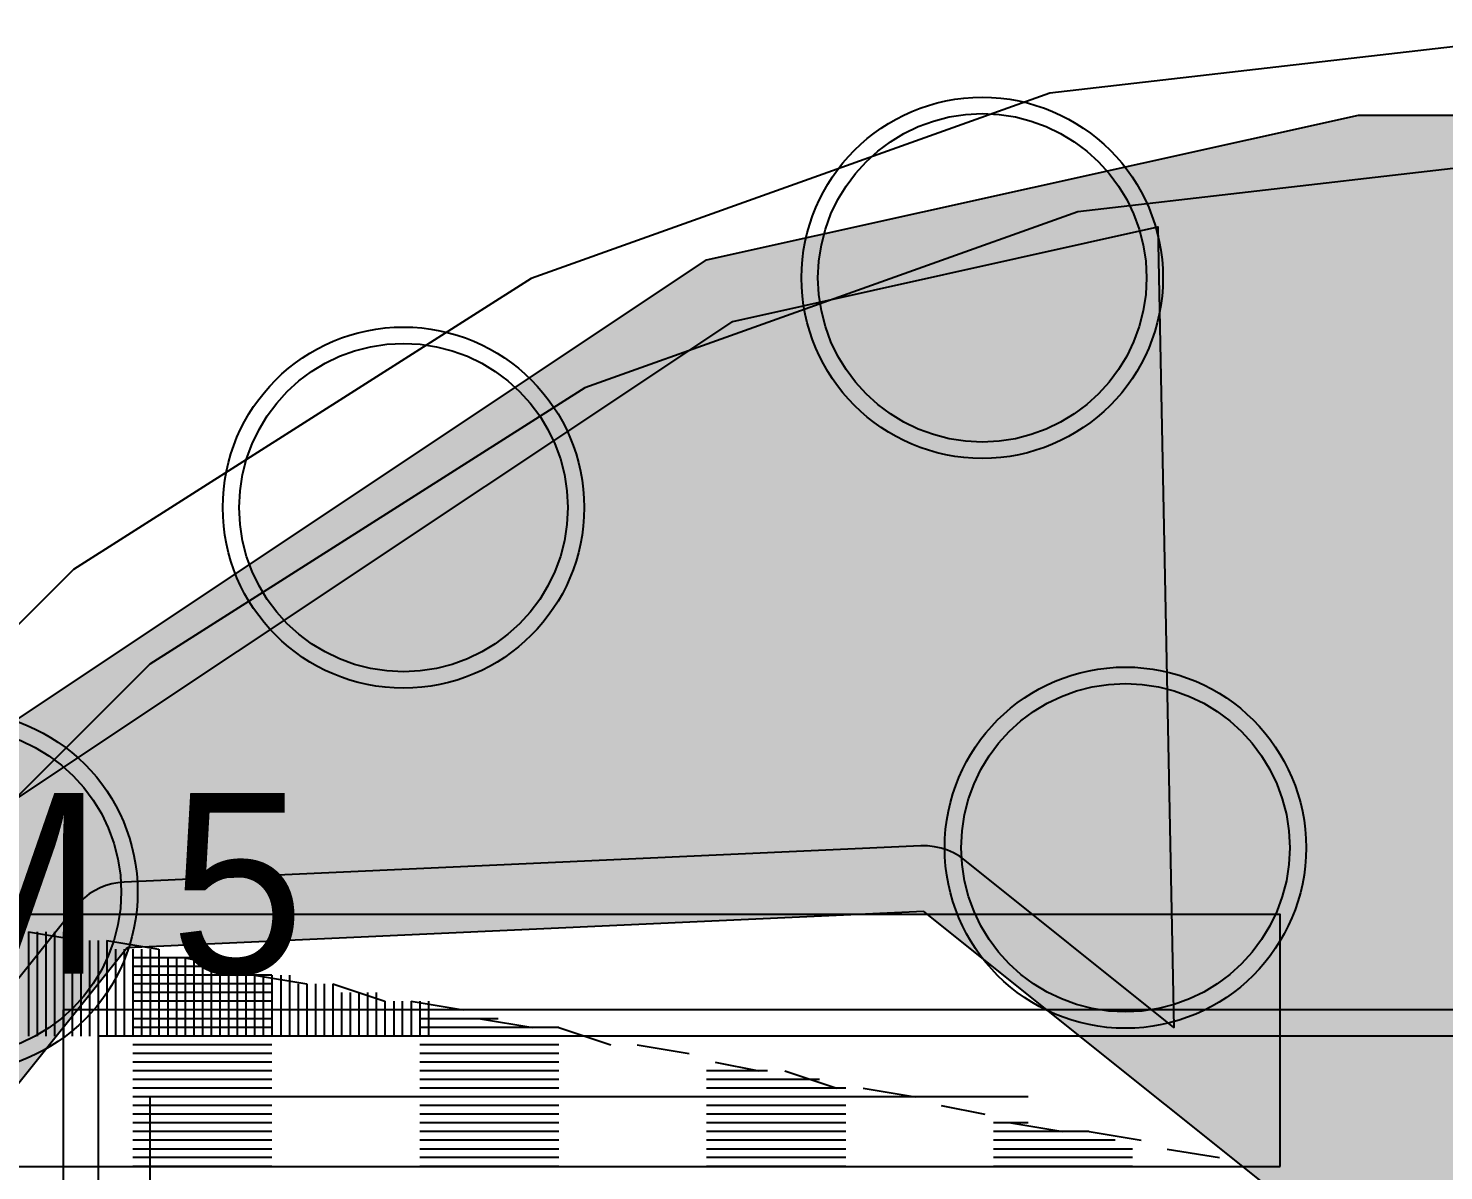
# Model space of a CAD drawing. Header units: metres. Extents: x 1 to 213, y 1 to 147.
# Drawn here: x 67.613 to 69.336, y 100.049 to 101.441 of the extents above; entities that cross this region are included whole.
import ezdxf
from ezdxf.enums import TextEntityAlignment as Align

# ---------------------------------------------------------------- set-up
doc = ezdxf.new("R2010")
doc.units = ezdxf.units.M
doc.linetypes.add('DASHED', pattern=[1.524, 1.27, -0.254])
for name, color, linetype in [('00-BASE-ARQUITECTURA', 8, 'Continuous'), ('PJ-COPA-ADULTA', 8, 'DASHED'), ('PJ-ETIQUETAS', 7, 'Continuous'), ('PJ-GRAVILLA', 42, 'Continuous'), ('PJ-HERBACEAS', 212, 'Continuous'), ('PJ-LIMITE-JARDIN', 7, 'Continuous'), ('PJ-MASAS', 92, 'Continuous'), ('PJ-MASAS-RELLENO', 92, 'Continuous'), ('PJ-RIEGO-SECTORES', 5, 'Continuous')]:
    doc.layers.add(name, color=color, linetype=linetype)

# ---------------------------------------------------------------- blocks, each defined once
blk = doc.blocks.new('PJ_AM')
blk.add_circle((0, 0), 0.22)
at = {"flags": 1}
for tag, p, height in [('CODIGO', (0.15, 0.15), 0.2), ('ESPECIE', (0.15, -0.1), 0.15), ('ZONA', (0.15, -0.3), 0.15)]:
    blk.add_attdef(tag, p, '', height=height, dxfattribs=at)

msp = doc.modelspace()

# ---------------------------------------------------------------- hatches: boundary and pattern name
at = {"layer": 'PJ-GRAVILLA'}
h = msp.add_hatch(dxfattribs=at)
h.set_pattern_fill('GRAVEL', scale=0.03)
h.paths.add_polyline_path([(69.2326, 101.3354), (84.1816, 101.3354), (84.3579, 101.2472), (84.3579, 101.1149), (84.1816, 101.0267), (71.5698, 101.0708), (70.8201, 100.9826), (70.6878, 100.8503), (70.5555, 100.0124), (69.1444, 100.0124), (68.7034, 100.3652), (67.7333, 100.3211), (67.5569, 100.1006), (67.5128, 94.1475), (67.8656, 93.8829), (70.8642, 93.927), (71.0847, 93.7066), (71.0847, 93.442), (70.8642, 93.2656), (67.601, 93.2656), (67.4246, 93.0451), (67.4246, 92.2072), (67.1159, 92.0309), (67.0277, 91.7663), (67.0718, 89.2527), (66.9395, 89.0763), (66.675, 89.1204), (66.6309, 90.9284), (66.7632, 91.3253), (66.675, 99.0423), (67.16, 100.1447), (67.5128, 100.5416), (68.4389, 101.159), (69.2326, 101.3354)])
at = {"layer": 'PJ-MASAS-RELLENO'}
msp.add_hatch(color=7, dxfattribs=at).paths.add_polyline_path([(68.7534, 100.4277), (68.7467, 100.4325), (68.7396, 100.4366), (68.7321, 100.4399), (68.7243, 100.4425), (68.7162, 100.4442), (68.708, 100.4451), (68.6998, 100.4451), (67.7297, 100.401), (67.7221, 100.4003), (67.7147, 100.3989), (67.7075, 100.3968), (67.7004, 100.3941), (67.6937, 100.3906), (67.6873, 100.3866), (67.6813, 100.382), (67.6758, 100.3768), (67.6708, 100.3711), (67.4944, 100.1506), (67.49, 100.1444), (67.4861, 100.1379), (67.4829, 100.131), (67.4803, 100.1238), (67.4785, 100.1164), (67.4773, 100.1088), (67.4769, 100.1012), (67.4732, 99.6), (67.0078, 99.6), (67.2282, 100.101), (67.5658, 100.4808), (68.4708, 101.0841), (68.9884, 101.1992), (69.0079, 100.2241), (68.7534, 100.4277)])

# ---------------------------------------------------------------- linework, layer by layer
at = {"layer": '00-BASE-ARQUITECTURA'}
for points in [[(69.5448, 101.4412), (68.8569, 101.362), (68.2253, 101.1362), (67.6682, 100.782), (67.2036, 100.3174), (66.8494, 99.7603), (66.6237, 99.1288), (66.5444, 98.4408)], [(69.5448, 101.293), (68.8908, 101.2177), (68.2905, 101.0031), (67.7609, 100.6664), (67.3192, 100.2247), (66.9825, 99.6951), (66.7679, 99.0948), (66.6926, 98.4408)], [(67.6134, 100.3405), (67.6134, 100.3299), (67.6134, 100.3194), (67.6134, 100.3088), (67.6134, 100.2982), (67.6134, 100.2876), (67.6134, 100.277), (67.6134, 100.2664), (67.6134, 100.2559), (67.6134, 100.2453), (67.6134, 100.2347), (67.6134, 100.2241), (67.6134, 100.2135)], [(67.6134, 100.3405), (67.6769, 100.3299)], [(67.6239, 100.3405), (67.6239, 100.3299), (67.6239, 100.3194), (67.6239, 100.3088), (67.6239, 100.2982), (67.6239, 100.2876), (67.6239, 100.277), (67.6239, 100.2664), (67.6239, 100.2559), (67.6239, 100.2453), (67.6239, 100.2347), (67.6239, 100.2241), (67.6239, 100.2135)], [(67.6239, 100.3405), (67.6239, 100.3299), (67.6239, 100.3194), (67.6239, 100.3088), (67.6239, 100.2982), (67.6239, 100.2876), (67.6239, 100.277), (67.6239, 100.2664), (67.6239, 100.2559), (67.6239, 100.2453), (67.6239, 100.2347), (67.6239, 100.2241), (67.6239, 100.2135)], [(67.6345, 100.3405), (67.6345, 100.3299), (67.6345, 100.3194), (67.6345, 100.3088), (67.6345, 100.2982), (67.6345, 100.2876), (67.6345, 100.277), (67.6345, 100.2664), (67.6345, 100.2559), (67.6345, 100.2453), (67.6345, 100.2347), (67.6345, 100.2241), (67.6345, 100.2135)], [(67.6451, 100.3405), (67.6451, 100.3299), (67.6451, 100.3194), (67.6451, 100.3088), (67.6451, 100.2982), (67.6451, 100.2876), (67.6451, 100.277), (67.6451, 100.2664), (67.6451, 100.2559), (67.6451, 100.2453), (67.6451, 100.2347), (67.6451, 100.2241), (67.6451, 100.2135)], [(67.6451, 100.3405), (67.6451, 100.3299), (67.6451, 100.3194), (67.6451, 100.3088), (67.6451, 100.2982), (67.6451, 100.2876), (67.6451, 100.277), (67.6451, 100.2664), (67.6451, 100.2559), (67.6451, 100.2453), (67.6451, 100.2347), (67.6451, 100.2241), (67.6451, 100.2135)], [(67.6557, 100.3405), (67.6557, 100.3299), (67.6557, 100.3194), (67.6557, 100.3088), (67.6557, 100.2982), (67.6557, 100.2876), (67.6557, 100.277), (67.6557, 100.2664), (67.6557, 100.2559), (67.6557, 100.2453), (67.6557, 100.2347), (67.6557, 100.2241), (67.6557, 100.2135)], [(67.6663, 100.3299), (67.6663, 100.3194), (67.6663, 100.3088), (67.6663, 100.2982), (67.6663, 100.2876), (67.6663, 100.277), (67.6663, 100.2664), (67.6663, 100.2559), (67.6663, 100.2453), (67.6663, 100.2347), (67.6663, 100.2241), (67.6663, 100.2135)], [(67.6663, 100.3299), (67.6663, 100.3194), (67.6663, 100.3088), (67.6663, 100.2982), (67.6663, 100.2876), (67.6663, 100.277), (67.6663, 100.2664), (67.6663, 100.2559), (67.6663, 100.2453), (67.6663, 100.2347), (67.6663, 100.2241), (67.6663, 100.2135)], [(67.6769, 100.3299), (67.6769, 100.3194), (67.6769, 100.3088), (67.6769, 100.2982), (67.6769, 100.2876), (67.6769, 100.277), (67.6769, 100.2664), (67.6769, 100.2559), (67.6769, 100.2453), (67.6769, 100.2347), (67.6769, 100.2241), (67.6769, 100.2135)], [(67.6874, 100.3299), (67.6874, 100.3194), (67.6874, 100.3088), (67.6874, 100.2982), (67.6874, 100.2876), (67.6874, 100.277), (67.6874, 100.2664), (67.6874, 100.2559), (67.6874, 100.2453), (67.6874, 100.2347), (67.6874, 100.2241), (67.6874, 100.2135)], [(67.6874, 100.3299), (67.6874, 100.3194), (67.6874, 100.3088), (67.6874, 100.2982), (67.6874, 100.2876), (67.6874, 100.277), (67.6874, 100.2664), (67.6874, 100.2559), (67.6874, 100.2453), (67.6874, 100.2347), (67.6874, 100.2241), (67.6874, 100.2135)], [(67.698, 100.3299), (67.698, 100.3194), (67.698, 100.3088), (67.698, 100.2982), (67.698, 100.2876), (67.698, 100.277), (67.698, 100.2664), (67.698, 100.2559), (67.698, 100.2453), (67.698, 100.2347), (67.698, 100.2241), (67.698, 100.2135)], [(67.7086, 100.3299), (67.7086, 100.3194), (67.7086, 100.3088), (67.7086, 100.2982), (67.7086, 100.2876), (67.7086, 100.277), (67.7086, 100.2664), (67.7086, 100.2559), (67.7086, 100.2453), (67.7086, 100.2347), (67.7086, 100.2241), (67.7086, 100.2135)], [(67.7086, 100.3299), (67.7086, 100.3194), (67.7086, 100.3088), (67.7086, 100.2982), (67.7086, 100.2876), (67.7086, 100.277), (67.7086, 100.2664), (67.7086, 100.2559), (67.7086, 100.2453), (67.7086, 100.2347), (67.7086, 100.2241), (67.7086, 100.2135)], [(67.7086, 100.3299), (67.7721, 100.3194)], [(67.7192, 100.3194), (67.7192, 100.3088), (67.7192, 100.2982), (67.7192, 100.2876), (67.7192, 100.277), (67.7192, 100.2664), (67.7192, 100.2559), (67.7192, 100.2453), (67.7192, 100.2347), (67.7192, 100.2241), (67.7192, 100.2135)], [(67.7298, 100.3194), (67.7298, 100.3088), (67.7298, 100.2982), (67.7298, 100.2876), (67.7298, 100.277), (67.7298, 100.2664), (67.7298, 100.2559), (67.7298, 100.2453), (67.7298, 100.2347), (67.7298, 100.2241), (67.7298, 100.2135)], [(67.7298, 100.3194), (67.7298, 100.3088), (67.7298, 100.2982), (67.7298, 100.2876), (67.7298, 100.277), (67.7298, 100.2664), (67.7298, 100.2559), (67.7298, 100.2453), (67.7298, 100.2347), (67.7298, 100.2241), (67.7298, 100.2135)], [(67.7404, 100.3194), (67.7404, 100.3088), (67.7404, 100.2982), (67.7404, 100.2876), (67.7404, 100.277), (67.7404, 100.2664), (67.7404, 100.2559), (67.7404, 100.2453), (67.7404, 100.2347), (67.7404, 100.2241), (67.7404, 100.2135)], [(67.7509, 100.3194), (67.7509, 100.3088), (67.7509, 100.2982), (67.7509, 100.2876), (67.7509, 100.277), (67.7509, 100.2664), (67.7509, 100.2559), (67.7509, 100.2453), (67.7509, 100.2347), (67.7509, 100.2241), (67.7509, 100.2135)], [(67.7509, 100.3194), (67.7509, 100.3088), (67.7509, 100.2982), (67.7509, 100.2876), (67.7509, 100.277), (67.7509, 100.2664), (67.7509, 100.2559), (67.7509, 100.2453), (67.7509, 100.2347), (67.7509, 100.2241), (67.7509, 100.2135)], [(67.7615, 100.3194), (67.7615, 100.3088), (67.7615, 100.2982), (67.7615, 100.2876), (67.7615, 100.277), (67.7615, 100.2664), (67.7615, 100.2559), (67.7615, 100.2453), (67.7615, 100.2347), (67.7615, 100.2241), (67.7615, 100.2135)], [(67.7721, 100.3194), (67.7721, 100.3088), (67.7721, 100.2982), (67.7721, 100.2876), (67.7721, 100.277), (67.7721, 100.2664), (67.7721, 100.2559), (67.7721, 100.2453), (67.7721, 100.2347), (67.7721, 100.2241), (67.7721, 100.2135)], [(67.825, 100.3088), (67.8144, 100.3088), (67.8039, 100.3088), (67.7933, 100.3088), (67.7827, 100.3088), (67.7721, 100.3088), (67.7615, 100.3088), (67.7509, 100.3088), (67.7404, 100.3088)], [(67.7827, 100.3088), (67.7721, 100.3088), (67.7615, 100.3088), (67.7509, 100.3088), (67.7404, 100.3088)], [(67.8568, 100.2982), (67.8462, 100.2982), (67.8356, 100.2982), (67.825, 100.2982), (67.8144, 100.2982), (67.8039, 100.2982), (67.7933, 100.2982), (67.7827, 100.2982), (67.7721, 100.2982), (67.7615, 100.2982), (67.7509, 100.2982), (67.7404, 100.2982)], [(67.7721, 100.3088), (67.7721, 100.2982), (67.7721, 100.2876), (67.7721, 100.277), (67.7721, 100.2664), (67.7721, 100.2559), (67.7721, 100.2453), (67.7721, 100.2347), (67.7721, 100.2241), (67.7721, 100.2135)], [(67.7827, 100.3088), (67.7827, 100.2982), (67.7827, 100.2876), (67.7827, 100.277), (67.7827, 100.2664), (67.7827, 100.2559), (67.7827, 100.2453), (67.7827, 100.2347), (67.7827, 100.2241), (67.7827, 100.2135)], [(67.7933, 100.3088), (67.7933, 100.2982), (67.7933, 100.2876), (67.7933, 100.277), (67.7933, 100.2664), (67.7933, 100.2559), (67.7933, 100.2453), (67.7933, 100.2347), (67.7933, 100.2241), (67.7933, 100.2135)], [(67.7933, 100.3088), (67.7933, 100.2982), (67.7933, 100.2876), (67.7933, 100.277), (67.7933, 100.2664), (67.7933, 100.2559), (67.7933, 100.2453), (67.7933, 100.2347), (67.7933, 100.2241), (67.7933, 100.2135)], [(67.8039, 100.3088), (67.8039, 100.2982), (67.8039, 100.2876), (67.8039, 100.277), (67.8039, 100.2664), (67.8039, 100.2559), (67.8039, 100.2453), (67.8039, 100.2347), (67.8039, 100.2241), (67.8039, 100.2135)], [(67.8039, 100.3088), (67.8568, 100.2982)], [(67.8144, 100.3088), (67.8144, 100.2982), (67.8144, 100.2876), (67.8144, 100.277), (67.8144, 100.2664), (67.8144, 100.2559), (67.8144, 100.2453), (67.8144, 100.2347), (67.8144, 100.2241), (67.8144, 100.2135)], [(67.8144, 100.3088), (67.8144, 100.2982), (67.8144, 100.2876), (67.8144, 100.277), (67.8144, 100.2664), (67.8144, 100.2559), (67.8144, 100.2453), (67.8144, 100.2347), (67.8144, 100.2241), (67.8144, 100.2135)], [(67.825, 100.3088), (67.825, 100.2982), (67.825, 100.2876), (67.825, 100.277), (67.825, 100.2664), (67.825, 100.2559), (67.825, 100.2453), (67.825, 100.2347), (67.825, 100.2241), (67.825, 100.2135)], [(67.8356, 100.2982), (67.8356, 100.2876), (67.8356, 100.277), (67.8356, 100.2664), (67.8356, 100.2559), (67.8356, 100.2453), (67.8356, 100.2347), (67.8356, 100.2241), (67.8356, 100.2135)], [(67.8356, 100.2982), (67.8356, 100.2876), (67.8356, 100.277), (67.8356, 100.2664), (67.8356, 100.2559), (67.8356, 100.2453), (67.8356, 100.2347), (67.8356, 100.2241), (67.8356, 100.2135)], [(67.8462, 100.2982), (67.8462, 100.2876), (67.8462, 100.277), (67.8462, 100.2664), (67.8462, 100.2559), (67.8462, 100.2453), (67.8462, 100.2347), (67.8462, 100.2241), (67.8462, 100.2135)], [(67.8568, 100.2982), (67.8568, 100.2876), (67.8568, 100.277), (67.8568, 100.2664), (67.8568, 100.2559), (67.8568, 100.2453), (67.8568, 100.2347), (67.8568, 100.2241), (67.8568, 100.2135)], [(67.8568, 100.2982), (67.8568, 100.2876), (67.8568, 100.277), (67.8568, 100.2664), (67.8568, 100.2559), (67.8568, 100.2453), (67.8568, 100.2347), (67.8568, 100.2241), (67.8568, 100.2135)], [(67.8674, 100.2982), (67.8674, 100.2876), (67.8674, 100.277), (67.8674, 100.2664), (67.8674, 100.2559), (67.8674, 100.2453), (67.8674, 100.2347), (67.8674, 100.2241), (67.8674, 100.2135)], [(67.8779, 100.2982), (67.8779, 100.2876), (67.8779, 100.277), (67.8779, 100.2664), (67.8779, 100.2559), (67.8779, 100.2453), (67.8779, 100.2347), (67.8779, 100.2241), (67.8779, 100.2135)], [(67.8779, 100.2982), (67.8779, 100.2876), (67.8779, 100.277), (67.8779, 100.2664), (67.8779, 100.2559), (67.8779, 100.2453), (67.8779, 100.2347), (67.8779, 100.2241), (67.8779, 100.2135)], [(67.9097, 100.2876), (67.8991, 100.2876), (67.8885, 100.2876), (67.8779, 100.2876), (67.8674, 100.2876), (67.8568, 100.2876), (67.8462, 100.2876), (67.8356, 100.2876), (67.825, 100.2876), (67.8144, 100.2876), (67.8039, 100.2876), (67.7933, 100.2876), (67.7827, 100.2876), (67.7721, 100.2876), (67.7615, 100.2876), (67.7509, 100.2876), (67.7404, 100.2876)], [(67.8991, 100.2876), (67.8885, 100.2876), (67.8779, 100.2876), (67.8674, 100.2876), (67.8568, 100.2876), (67.8462, 100.2876), (67.8356, 100.2876), (67.825, 100.2876), (67.8144, 100.2876), (67.8039, 100.2876), (67.7933, 100.2876), (67.7827, 100.2876), (67.7721, 100.2876), (67.7615, 100.2876), (67.7509, 100.2876), (67.7404, 100.2876)], [(67.8885, 100.2876), (67.8885, 100.277), (67.8885, 100.2664), (67.8885, 100.2559), (67.8885, 100.2453), (67.8885, 100.2347), (67.8885, 100.2241), (67.8885, 100.2135)], [(67.8885, 100.2876), (67.952, 100.277)], [(67.8991, 100.2876), (67.8991, 100.277), (67.8991, 100.2664), (67.8991, 100.2559), (67.8991, 100.2453), (67.8991, 100.2347), (67.8991, 100.2241), (67.8991, 100.2135)], [(67.8991, 100.2876), (67.8991, 100.277), (67.8991, 100.2664), (67.8991, 100.2559), (67.8991, 100.2453), (67.8991, 100.2347), (67.8991, 100.2241), (67.8991, 100.2135)], [(67.9097, 100.2876), (67.9097, 100.277), (67.9097, 100.2664), (67.9097, 100.2559), (67.9097, 100.2453), (67.9097, 100.2347), (67.9097, 100.2241), (67.9097, 100.2135)], [(67.9097, 100.2876), (67.9097, 100.277), (67.9097, 100.2664), (67.9097, 100.2559), (67.9097, 100.2453), (67.9097, 100.2347), (67.9097, 100.2241), (67.9097, 100.2135)], [(67.9203, 100.2876), (67.9203, 100.277), (67.9203, 100.2664), (67.9203, 100.2559), (67.9203, 100.2453), (67.9203, 100.2347), (67.9203, 100.2241), (67.9203, 100.2135)], [(67.9309, 100.2876), (67.9309, 100.277), (67.9309, 100.2664), (67.9309, 100.2559), (67.9309, 100.2453), (67.9309, 100.2347), (67.9309, 100.2241), (67.9309, 100.2135)], [(67.9309, 100.2876), (67.9309, 100.277), (67.9309, 100.2664), (67.9309, 100.2559), (67.9309, 100.2453), (67.9309, 100.2347), (67.9309, 100.2241), (67.9309, 100.2135)], [(67.9097, 100.277), (67.8991, 100.277), (67.8885, 100.277), (67.8779, 100.277), (67.8674, 100.277), (67.8568, 100.277), (67.8462, 100.277), (67.8356, 100.277), (67.825, 100.277), (67.8144, 100.277), (67.8039, 100.277), (67.7933, 100.277), (67.7827, 100.277), (67.7721, 100.277), (67.7615, 100.277), (67.7509, 100.277), (67.7404, 100.277)], [(67.9097, 100.2664), (67.8991, 100.2664), (67.8885, 100.2664), (67.8779, 100.2664), (67.8674, 100.2664), (67.8568, 100.2664), (67.8462, 100.2664), (67.8356, 100.2664), (67.825, 100.2664), (67.8144, 100.2664), (67.8039, 100.2664), (67.7933, 100.2664), (67.7827, 100.2664), (67.7721, 100.2664), (67.7615, 100.2664), (67.7509, 100.2664), (67.7404, 100.2664)], [(67.9097, 100.2664), (67.8991, 100.2664), (67.8885, 100.2664), (67.8779, 100.2664), (67.8674, 100.2664), (67.8568, 100.2664), (67.8462, 100.2664), (67.8356, 100.2664), (67.825, 100.2664), (67.8144, 100.2664), (67.8039, 100.2664), (67.7933, 100.2664), (67.7827, 100.2664), (67.7721, 100.2664), (67.7615, 100.2664), (67.7509, 100.2664), (67.7404, 100.2664)], [(67.9414, 100.277), (67.9414, 100.2664), (67.9414, 100.2559), (67.9414, 100.2453), (67.9414, 100.2347), (67.9414, 100.2241), (67.9414, 100.2135)], [(67.952, 100.277), (67.952, 100.2664), (67.952, 100.2559), (67.952, 100.2453), (67.952, 100.2347), (67.952, 100.2241), (67.952, 100.2135)], [(67.952, 100.277), (67.952, 100.2664), (67.952, 100.2559), (67.952, 100.2453), (67.952, 100.2347), (67.952, 100.2241), (67.952, 100.2135)], [(67.9626, 100.277), (67.9626, 100.2664), (67.9626, 100.2559), (67.9626, 100.2453), (67.9626, 100.2347), (67.9626, 100.2241), (67.9626, 100.2135)], [(67.9732, 100.277), (67.9732, 100.2664), (67.9732, 100.2559), (67.9732, 100.2453), (67.9732, 100.2347), (67.9732, 100.2241), (67.9732, 100.2135)], [(67.9732, 100.277), (67.9732, 100.2664), (67.9732, 100.2559), (67.9732, 100.2453), (67.9732, 100.2347), (67.9732, 100.2241), (67.9732, 100.2135)], [(67.9838, 100.277), (67.9838, 100.2664), (67.9838, 100.2559), (67.9838, 100.2453), (67.9838, 100.2347), (67.9838, 100.2241), (67.9838, 100.2135)], [(67.9838, 100.277), (68.0473, 100.2559)], [(67.9944, 100.2664), (67.9944, 100.2559), (67.9944, 100.2453), (67.9944, 100.2347), (67.9944, 100.2241), (67.9944, 100.2135)], [(67.9944, 100.2664), (67.9944, 100.2559), (67.9944, 100.2453), (67.9944, 100.2347), (67.9944, 100.2241), (67.9944, 100.2135)], [(68.0049, 100.2664), (68.0049, 100.2559), (68.0049, 100.2453), (68.0049, 100.2347), (68.0049, 100.2241), (68.0049, 100.2135)], [(68.0155, 100.2664), (68.0155, 100.2559), (68.0155, 100.2453), (68.0155, 100.2347), (68.0155, 100.2241), (68.0155, 100.2135)], [(68.0155, 100.2664), (68.0155, 100.2559), (68.0155, 100.2453), (68.0155, 100.2347), (68.0155, 100.2241), (68.0155, 100.2135)], [(68.0261, 100.2664), (68.0261, 100.2559), (68.0261, 100.2453), (68.0261, 100.2347), (68.0261, 100.2241), (68.0261, 100.2135)], [(68.0367, 100.2664), (68.0367, 100.2559), (68.0367, 100.2453), (68.0367, 100.2347), (68.0367, 100.2241), (68.0367, 100.2135)], [(68.0367, 100.2664), (68.0367, 100.2559), (68.0367, 100.2453), (68.0367, 100.2347), (68.0367, 100.2241), (68.0367, 100.2135)], [(70.9471, 100.2453), (67.6557, 100.2453)], [(67.6557, 99.9066), (67.6557, 100.2453)], [(67.9097, 100.2559), (67.8991, 100.2559), (67.8885, 100.2559), (67.8779, 100.2559), (67.8674, 100.2559), (67.8568, 100.2559), (67.8462, 100.2559), (67.8356, 100.2559), (67.825, 100.2559), (67.8144, 100.2559), (67.8039, 100.2559), (67.7933, 100.2559), (67.7827, 100.2559), (67.7721, 100.2559), (67.7615, 100.2559), (67.7509, 100.2559), (67.7404, 100.2559)], [(67.9097, 100.2453), (67.8991, 100.2453), (67.8885, 100.2453), (67.8779, 100.2453), (67.8674, 100.2453), (67.8568, 100.2453), (67.8462, 100.2453), (67.8356, 100.2453), (67.825, 100.2453), (67.8144, 100.2453), (67.8039, 100.2453), (67.7933, 100.2453), (67.7827, 100.2453), (67.7721, 100.2453), (67.7615, 100.2453), (67.7509, 100.2453), (67.7404, 100.2453)], [(67.9097, 100.2453), (67.8991, 100.2453), (67.8885, 100.2453), (67.8779, 100.2453), (67.8674, 100.2453), (67.8568, 100.2453), (67.8462, 100.2453), (67.8356, 100.2453), (67.825, 100.2453), (67.8144, 100.2453), (67.8039, 100.2453), (67.7933, 100.2453), (67.7827, 100.2453), (67.7721, 100.2453), (67.7615, 100.2453), (67.7509, 100.2453), (67.7404, 100.2453)], [(68.0473, 100.2559), (68.0473, 100.2453), (68.0473, 100.2347), (68.0473, 100.2241), (68.0473, 100.2135)], [(68.0579, 100.2559), (68.0579, 100.2453), (68.0579, 100.2347), (68.0579, 100.2241), (68.0579, 100.2135)], [(68.0579, 100.2559), (68.0579, 100.2453), (68.0579, 100.2347), (68.0579, 100.2241), (68.0579, 100.2135)], [(68.0684, 100.2559), (68.0684, 100.2453), (68.0684, 100.2347), (68.0684, 100.2241), (68.0684, 100.2135)], [(68.079, 100.2559), (68.079, 100.2453), (68.079, 100.2347), (68.079, 100.2241), (68.079, 100.2135)], [(68.079, 100.2559), (68.079, 100.2453), (68.079, 100.2347), (68.079, 100.2241), (68.079, 100.2135)], [(68.079, 100.2559), (68.1425, 100.2453)], [(68.0896, 100.2559), (68.0896, 100.2453), (68.0896, 100.2347), (68.0896, 100.2241), (68.0896, 100.2135)], [(68.1425, 100.2453), (68.1319, 100.2453), (68.1214, 100.2453), (68.1108, 100.2453), (68.1002, 100.2453), (68.0896, 100.2453)], [(68.1002, 100.2559), (68.1002, 100.2453), (68.1002, 100.2347), (68.1002, 100.2241), (68.1002, 100.2135)], [(67.9097, 100.2347), (67.8991, 100.2347), (67.8885, 100.2347), (67.8779, 100.2347), (67.8674, 100.2347), (67.8568, 100.2347), (67.8462, 100.2347), (67.8356, 100.2347), (67.825, 100.2347), (67.8144, 100.2347), (67.8039, 100.2347), (67.7933, 100.2347), (67.7827, 100.2347), (67.7721, 100.2347), (67.7615, 100.2347), (67.7509, 100.2347), (67.7404, 100.2347)], [(68.1849, 100.2347), (68.1743, 100.2347), (68.1637, 100.2347), (68.1531, 100.2347), (68.1425, 100.2347), (68.1319, 100.2347), (68.1214, 100.2347), (68.1108, 100.2347), (68.1002, 100.2347), (68.0896, 100.2347)], [(68.1637, 100.2347), (68.2272, 100.2241)], [(71.2223, 99.8537), (71.2223, 100.2135), (67.698, 100.2135), (67.698, 99.8749)], [(71.2223, 99.8537), (71.2223, 100.2135), (67.698, 100.2135), (67.698, 99.9384)], [(71.2223, 99.8537), (71.2223, 100.2135), (67.698, 100.2135), (67.698, 99.8749)], [(67.9097, 100.2241), (67.8991, 100.2241), (67.8885, 100.2241), (67.8779, 100.2241), (67.8674, 100.2241), (67.8568, 100.2241), (67.8462, 100.2241), (67.8356, 100.2241), (67.825, 100.2241), (67.8144, 100.2241), (67.8039, 100.2241), (67.7933, 100.2241), (67.7827, 100.2241), (67.7721, 100.2241), (67.7615, 100.2241), (67.7509, 100.2241), (67.7404, 100.2241)], [(67.9097, 100.2241), (67.8991, 100.2241), (67.8885, 100.2241), (67.8779, 100.2241), (67.8674, 100.2241), (67.8568, 100.2241), (67.8462, 100.2241), (67.8356, 100.2241), (67.825, 100.2241), (67.8144, 100.2241), (67.8039, 100.2241), (67.7933, 100.2241), (67.7827, 100.2241), (67.7721, 100.2241), (67.7615, 100.2241), (67.7509, 100.2241), (67.7404, 100.2241)], [(67.9097, 100.2135), (67.8991, 100.2135), (67.8885, 100.2135), (67.8779, 100.2135), (67.8674, 100.2135), (67.8568, 100.2135), (67.8462, 100.2135), (67.8356, 100.2135), (67.825, 100.2135), (67.8144, 100.2135), (67.8039, 100.2135), (67.7933, 100.2135), (67.7827, 100.2135), (67.7721, 100.2135), (67.7615, 100.2135), (67.7509, 100.2135), (67.7404, 100.2135)], [(68.2589, 100.2241), (68.2484, 100.2241), (68.2378, 100.2241), (68.2272, 100.2241), (68.2166, 100.2241), (68.206, 100.2241), (68.1954, 100.2241), (68.1849, 100.2241), (68.1743, 100.2241), (68.1637, 100.2241), (68.1531, 100.2241), (68.1425, 100.2241), (68.1319, 100.2241), (68.1214, 100.2241), (68.1108, 100.2241), (68.1002, 100.2241), (68.0896, 100.2241)], [(68.2166, 100.2241), (68.206, 100.2241), (68.1954, 100.2241), (68.1849, 100.2241), (68.1743, 100.2241), (68.1637, 100.2241), (68.1531, 100.2241), (68.1425, 100.2241), (68.1319, 100.2241), (68.1214, 100.2241), (68.1108, 100.2241), (68.1002, 100.2241), (68.0896, 100.2241)], [(68.2589, 100.2135), (68.2484, 100.2135), (68.2378, 100.2135), (68.2272, 100.2135), (68.2166, 100.2135), (68.206, 100.2135), (68.1954, 100.2135), (68.1849, 100.2135), (68.1743, 100.2135), (68.1637, 100.2135), (68.1531, 100.2135), (68.1425, 100.2135), (68.1319, 100.2135), (68.1214, 100.2135), (68.1108, 100.2135), (68.1002, 100.2135), (68.0896, 100.2135)], [(68.2589, 100.2241), (68.3224, 100.203)], [(67.9097, 100.203), (67.8991, 100.203), (67.8885, 100.203), (67.8779, 100.203), (67.8674, 100.203), (67.8568, 100.203), (67.8462, 100.203), (67.8356, 100.203), (67.825, 100.203), (67.8144, 100.203), (67.8039, 100.203), (67.7933, 100.203), (67.7827, 100.203), (67.7721, 100.203), (67.7615, 100.203), (67.7509, 100.203), (67.7404, 100.203)], [(67.9097, 100.203), (67.8991, 100.203), (67.8885, 100.203), (67.8779, 100.203), (67.8674, 100.203), (67.8568, 100.203), (67.8462, 100.203), (67.8356, 100.203), (67.825, 100.203), (67.8144, 100.203), (67.8039, 100.203), (67.7933, 100.203), (67.7827, 100.203), (67.7721, 100.203), (67.7615, 100.203), (67.7509, 100.203), (67.7404, 100.203)], [(68.2589, 100.203), (68.2484, 100.203), (68.2378, 100.203), (68.2272, 100.203), (68.2166, 100.203), (68.206, 100.203), (68.1954, 100.203), (68.1849, 100.203), (68.1743, 100.203), (68.1637, 100.203), (68.1531, 100.203), (68.1425, 100.203), (68.1319, 100.203), (68.1214, 100.203), (68.1108, 100.203), (68.1002, 100.203), (68.0896, 100.203)], [(68.2589, 100.203), (68.2484, 100.203), (68.2378, 100.203), (68.2272, 100.203), (68.2166, 100.203), (68.206, 100.203), (68.1954, 100.203), (68.1849, 100.203), (68.1743, 100.203), (68.1637, 100.203), (68.1531, 100.203), (68.1425, 100.203), (68.1319, 100.203), (68.1214, 100.203), (68.1108, 100.203), (68.1002, 100.203), (68.0896, 100.203)], [(68.3542, 100.203), (68.4177, 100.1924)], [(67.9097, 100.1924), (67.8991, 100.1924), (67.8885, 100.1924), (67.8779, 100.1924), (67.8674, 100.1924), (67.8568, 100.1924), (67.8462, 100.1924), (67.8356, 100.1924), (67.825, 100.1924), (67.8144, 100.1924), (67.8039, 100.1924), (67.7933, 100.1924), (67.7827, 100.1924), (67.7721, 100.1924), (67.7615, 100.1924), (67.7509, 100.1924), (67.7404, 100.1924)], [(67.9097, 100.1818), (67.8991, 100.1818), (67.8885, 100.1818), (67.8779, 100.1818), (67.8674, 100.1818), (67.8568, 100.1818), (67.8462, 100.1818), (67.8356, 100.1818), (67.825, 100.1818), (67.8144, 100.1818), (67.8039, 100.1818), (67.7933, 100.1818), (67.7827, 100.1818), (67.7721, 100.1818), (67.7615, 100.1818), (67.7509, 100.1818), (67.7404, 100.1818)], [(67.9097, 100.1818), (67.8991, 100.1818), (67.8885, 100.1818), (67.8779, 100.1818), (67.8674, 100.1818), (67.8568, 100.1818), (67.8462, 100.1818), (67.8356, 100.1818), (67.825, 100.1818), (67.8144, 100.1818), (67.8039, 100.1818), (67.7933, 100.1818), (67.7827, 100.1818), (67.7721, 100.1818), (67.7615, 100.1818), (67.7509, 100.1818), (67.7404, 100.1818)], [(68.2589, 100.1924), (68.2484, 100.1924), (68.2378, 100.1924), (68.2272, 100.1924), (68.2166, 100.1924), (68.206, 100.1924), (68.1954, 100.1924), (68.1849, 100.1924), (68.1743, 100.1924), (68.1637, 100.1924), (68.1531, 100.1924), (68.1425, 100.1924), (68.1319, 100.1924), (68.1214, 100.1924), (68.1108, 100.1924), (68.1002, 100.1924), (68.0896, 100.1924)], [(68.2589, 100.1818), (68.2484, 100.1818), (68.2378, 100.1818), (68.2272, 100.1818), (68.2166, 100.1818), (68.206, 100.1818), (68.1954, 100.1818), (68.1849, 100.1818), (68.1743, 100.1818), (68.1637, 100.1818), (68.1531, 100.1818), (68.1425, 100.1818), (68.1319, 100.1818), (68.1214, 100.1818), (68.1108, 100.1818), (68.1002, 100.1818), (68.0896, 100.1818)], [(68.2589, 100.1818), (68.2484, 100.1818), (68.2378, 100.1818), (68.2272, 100.1818), (68.2166, 100.1818), (68.206, 100.1818), (68.1954, 100.1818), (68.1849, 100.1818), (68.1743, 100.1818), (68.1637, 100.1818), (68.1531, 100.1818), (68.1425, 100.1818), (68.1319, 100.1818), (68.1214, 100.1818), (68.1108, 100.1818), (68.1002, 100.1818), (68.0896, 100.1818)], [(68.4494, 100.1818), (68.5024, 100.1712)], [(67.9097, 100.1712), (67.8991, 100.1712), (67.8885, 100.1712), (67.8779, 100.1712), (67.8674, 100.1712), (67.8568, 100.1712), (67.8462, 100.1712), (67.8356, 100.1712), (67.825, 100.1712), (67.8144, 100.1712), (67.8039, 100.1712), (67.7933, 100.1712), (67.7827, 100.1712), (67.7721, 100.1712), (67.7615, 100.1712), (67.7509, 100.1712), (67.7404, 100.1712)], [(67.9097, 100.1606), (67.8991, 100.1606), (67.8885, 100.1606), (67.8779, 100.1606), (67.8674, 100.1606), (67.8568, 100.1606), (67.8462, 100.1606), (67.8356, 100.1606), (67.825, 100.1606), (67.8144, 100.1606), (67.8039, 100.1606), (67.7933, 100.1606), (67.7827, 100.1606), (67.7721, 100.1606), (67.7615, 100.1606), (67.7509, 100.1606), (67.7404, 100.1606)], [(67.9097, 100.1606), (67.8991, 100.1606), (67.8885, 100.1606), (67.8779, 100.1606), (67.8674, 100.1606), (67.8568, 100.1606), (67.8462, 100.1606), (67.8356, 100.1606), (67.825, 100.1606), (67.8144, 100.1606), (67.8039, 100.1606), (67.7933, 100.1606), (67.7827, 100.1606), (67.7721, 100.1606), (67.7615, 100.1606), (67.7509, 100.1606), (67.7404, 100.1606)], [(68.2589, 100.1712), (68.2484, 100.1712), (68.2378, 100.1712), (68.2272, 100.1712), (68.2166, 100.1712), (68.206, 100.1712), (68.1954, 100.1712), (68.1849, 100.1712), (68.1743, 100.1712), (68.1637, 100.1712), (68.1531, 100.1712), (68.1425, 100.1712), (68.1319, 100.1712), (68.1214, 100.1712), (68.1108, 100.1712), (68.1002, 100.1712), (68.0896, 100.1712)], [(68.2589, 100.1606), (68.2484, 100.1606), (68.2378, 100.1606), (68.2272, 100.1606), (68.2166, 100.1606), (68.206, 100.1606), (68.1954, 100.1606), (68.1849, 100.1606), (68.1743, 100.1606), (68.1637, 100.1606), (68.1531, 100.1606), (68.1425, 100.1606), (68.1319, 100.1606), (68.1214, 100.1606), (68.1108, 100.1606), (68.1002, 100.1606), (68.0896, 100.1606)], [(68.2589, 100.1606), (68.2484, 100.1606), (68.2378, 100.1606), (68.2272, 100.1606), (68.2166, 100.1606), (68.206, 100.1606), (68.1954, 100.1606), (68.1849, 100.1606), (68.1743, 100.1606), (68.1637, 100.1606), (68.1531, 100.1606), (68.1425, 100.1606), (68.1319, 100.1606), (68.1214, 100.1606), (68.1108, 100.1606), (68.1002, 100.1606), (68.0896, 100.1606)], [(68.5129, 100.1712), (68.5024, 100.1712), (68.4918, 100.1712), (68.4812, 100.1712), (68.4706, 100.1712), (68.46, 100.1712), (68.4494, 100.1712), (68.4389, 100.1712)], [(68.5764, 100.1606), (68.5659, 100.1606), (68.5553, 100.1606), (68.5447, 100.1606), (68.5341, 100.1606), (68.5235, 100.1606), (68.5129, 100.1606), (68.5024, 100.1606), (68.4918, 100.1606), (68.4812, 100.1606), (68.4706, 100.1606), (68.46, 100.1606), (68.4494, 100.1606), (68.4389, 100.1606)], [(68.5447, 100.1606), (68.5341, 100.1606), (68.5235, 100.1606), (68.5129, 100.1606), (68.5024, 100.1606), (68.4918, 100.1606), (68.4812, 100.1606), (68.4706, 100.1606), (68.46, 100.1606), (68.4494, 100.1606), (68.4389, 100.1606)], [(68.5341, 100.1712), (68.5976, 100.15)], [(67.9097, 100.15), (67.8991, 100.15), (67.8885, 100.15), (67.8779, 100.15), (67.8674, 100.15), (67.8568, 100.15), (67.8462, 100.15), (67.8356, 100.15), (67.825, 100.15), (67.8144, 100.15), (67.8039, 100.15), (67.7933, 100.15), (67.7827, 100.15), (67.7721, 100.15), (67.7615, 100.15), (67.7509, 100.15), (67.7404, 100.15)], [(68.2589, 100.15), (68.2484, 100.15), (68.2378, 100.15), (68.2272, 100.15), (68.2166, 100.15), (68.206, 100.15), (68.1954, 100.15), (68.1849, 100.15), (68.1743, 100.15), (68.1637, 100.15), (68.1531, 100.15), (68.1425, 100.15), (68.1319, 100.15), (68.1214, 100.15), (68.1108, 100.15), (68.1002, 100.15), (68.0896, 100.15)], [(68.6082, 100.15), (68.5976, 100.15), (68.587, 100.15), (68.5764, 100.15), (68.5659, 100.15), (68.5553, 100.15), (68.5447, 100.15), (68.5341, 100.15), (68.5235, 100.15), (68.5129, 100.15), (68.5024, 100.15), (68.4918, 100.15), (68.4812, 100.15), (68.4706, 100.15), (68.46, 100.15), (68.4494, 100.15), (68.4389, 100.15)], [(68.6294, 100.15), (68.6929, 100.1394)], [(67.9097, 100.1394), (67.8991, 100.1394), (67.8885, 100.1394), (67.8779, 100.1394), (67.8674, 100.1394), (67.8568, 100.1394), (67.8462, 100.1394), (67.8356, 100.1394), (67.825, 100.1394), (67.8144, 100.1394), (67.8039, 100.1394), (67.7933, 100.1394), (67.7827, 100.1394), (67.7721, 100.1394), (67.7615, 100.1394), (67.7509, 100.1394), (67.7404, 100.1394)], [(67.9097, 100.1394), (67.8991, 100.1394), (67.8885, 100.1394), (67.8779, 100.1394), (67.8674, 100.1394), (67.8568, 100.1394), (67.8462, 100.1394), (67.8356, 100.1394), (67.825, 100.1394), (67.8144, 100.1394), (67.8039, 100.1394), (67.7933, 100.1394), (67.7827, 100.1394), (67.7721, 100.1394), (67.7615, 100.1394), (67.7509, 100.1394), (67.7404, 100.1394)], [(67.9097, 100.1289), (67.8991, 100.1289), (67.8885, 100.1289), (67.8779, 100.1289), (67.8674, 100.1289), (67.8568, 100.1289), (67.8462, 100.1289), (67.8356, 100.1289), (67.825, 100.1289), (67.8144, 100.1289), (67.8039, 100.1289), (67.7933, 100.1289), (67.7827, 100.1289), (67.7721, 100.1289), (67.7615, 100.1289), (67.7509, 100.1289), (67.7404, 100.1289)], [(68.8304, 100.1394), (67.7615, 100.1394)], [(67.7615, 99.8008), (67.7615, 100.1394)], [(68.2589, 100.1394), (68.2484, 100.1394), (68.2378, 100.1394), (68.2272, 100.1394), (68.2166, 100.1394), (68.206, 100.1394), (68.1954, 100.1394), (68.1849, 100.1394), (68.1743, 100.1394), (68.1637, 100.1394), (68.1531, 100.1394), (68.1425, 100.1394), (68.1319, 100.1394), (68.1214, 100.1394), (68.1108, 100.1394), (68.1002, 100.1394), (68.0896, 100.1394)], [(68.2589, 100.1394), (68.2484, 100.1394), (68.2378, 100.1394), (68.2272, 100.1394), (68.2166, 100.1394), (68.206, 100.1394), (68.1954, 100.1394), (68.1849, 100.1394), (68.1743, 100.1394), (68.1637, 100.1394), (68.1531, 100.1394), (68.1425, 100.1394), (68.1319, 100.1394), (68.1214, 100.1394), (68.1108, 100.1394), (68.1002, 100.1394), (68.0896, 100.1394)], [(68.2589, 100.1289), (68.2484, 100.1289), (68.2378, 100.1289), (68.2272, 100.1289), (68.2166, 100.1289), (68.206, 100.1289), (68.1954, 100.1289), (68.1849, 100.1289), (68.1743, 100.1289), (68.1637, 100.1289), (68.1531, 100.1289), (68.1425, 100.1289), (68.1319, 100.1289), (68.1214, 100.1289), (68.1108, 100.1289), (68.1002, 100.1289), (68.0896, 100.1289)], [(68.6082, 100.1394), (68.5976, 100.1394), (68.587, 100.1394), (68.5764, 100.1394), (68.5659, 100.1394), (68.5553, 100.1394), (68.5447, 100.1394), (68.5341, 100.1394), (68.5235, 100.1394), (68.5129, 100.1394), (68.5024, 100.1394), (68.4918, 100.1394), (68.4812, 100.1394), (68.4706, 100.1394), (68.46, 100.1394), (68.4494, 100.1394), (68.4389, 100.1394)], [(68.6082, 100.1394), (68.5976, 100.1394), (68.587, 100.1394), (68.5764, 100.1394), (68.5659, 100.1394), (68.5553, 100.1394), (68.5447, 100.1394), (68.5341, 100.1394), (68.5235, 100.1394), (68.5129, 100.1394), (68.5024, 100.1394), (68.4918, 100.1394), (68.4812, 100.1394), (68.4706, 100.1394), (68.46, 100.1394), (68.4494, 100.1394), (68.4389, 100.1394)], [(68.6082, 100.1289), (68.5976, 100.1289), (68.587, 100.1289), (68.5764, 100.1289), (68.5659, 100.1289), (68.5553, 100.1289), (68.5447, 100.1289), (68.5341, 100.1289), (68.5235, 100.1289), (68.5129, 100.1289), (68.5024, 100.1289), (68.4918, 100.1289), (68.4812, 100.1289), (68.4706, 100.1289), (68.46, 100.1289), (68.4494, 100.1289), (68.4389, 100.1289)], [(68.7246, 100.1289), (68.7775, 100.1183)], [(67.9097, 100.1183), (67.8991, 100.1183), (67.8885, 100.1183), (67.8779, 100.1183), (67.8674, 100.1183), (67.8568, 100.1183), (67.8462, 100.1183), (67.8356, 100.1183), (67.825, 100.1183), (67.8144, 100.1183), (67.8039, 100.1183), (67.7933, 100.1183), (67.7827, 100.1183), (67.7721, 100.1183), (67.7615, 100.1183), (67.7509, 100.1183), (67.7404, 100.1183)], [(67.9097, 100.1183), (67.8991, 100.1183), (67.8885, 100.1183), (67.8779, 100.1183), (67.8674, 100.1183), (67.8568, 100.1183), (67.8462, 100.1183), (67.8356, 100.1183), (67.825, 100.1183), (67.8144, 100.1183), (67.8039, 100.1183), (67.7933, 100.1183), (67.7827, 100.1183), (67.7721, 100.1183), (67.7615, 100.1183), (67.7509, 100.1183), (67.7404, 100.1183)], [(67.9097, 100.1077), (67.8991, 100.1077), (67.8885, 100.1077), (67.8779, 100.1077), (67.8674, 100.1077), (67.8568, 100.1077), (67.8462, 100.1077), (67.8356, 100.1077), (67.825, 100.1077), (67.8144, 100.1077), (67.8039, 100.1077), (67.7933, 100.1077), (67.7827, 100.1077), (67.7721, 100.1077), (67.7615, 100.1077), (67.7509, 100.1077), (67.7404, 100.1077)], [(68.2589, 100.1183), (68.2484, 100.1183), (68.2378, 100.1183), (68.2272, 100.1183), (68.2166, 100.1183), (68.206, 100.1183), (68.1954, 100.1183), (68.1849, 100.1183), (68.1743, 100.1183), (68.1637, 100.1183), (68.1531, 100.1183), (68.1425, 100.1183), (68.1319, 100.1183), (68.1214, 100.1183), (68.1108, 100.1183), (68.1002, 100.1183), (68.0896, 100.1183)], [(68.2589, 100.1183), (68.2484, 100.1183), (68.2378, 100.1183), (68.2272, 100.1183), (68.2166, 100.1183), (68.206, 100.1183), (68.1954, 100.1183), (68.1849, 100.1183), (68.1743, 100.1183), (68.1637, 100.1183), (68.1531, 100.1183), (68.1425, 100.1183), (68.1319, 100.1183), (68.1214, 100.1183), (68.1108, 100.1183), (68.1002, 100.1183), (68.0896, 100.1183)], [(68.2589, 100.1077), (68.2484, 100.1077), (68.2378, 100.1077), (68.2272, 100.1077), (68.2166, 100.1077), (68.206, 100.1077), (68.1954, 100.1077), (68.1849, 100.1077), (68.1743, 100.1077), (68.1637, 100.1077), (68.1531, 100.1077), (68.1425, 100.1077), (68.1319, 100.1077), (68.1214, 100.1077), (68.1108, 100.1077), (68.1002, 100.1077), (68.0896, 100.1077)], [(68.6082, 100.1183), (68.5976, 100.1183), (68.587, 100.1183), (68.5764, 100.1183), (68.5659, 100.1183), (68.5553, 100.1183), (68.5447, 100.1183), (68.5341, 100.1183), (68.5235, 100.1183), (68.5129, 100.1183), (68.5024, 100.1183), (68.4918, 100.1183), (68.4812, 100.1183), (68.4706, 100.1183), (68.46, 100.1183), (68.4494, 100.1183), (68.4389, 100.1183)], [(68.6082, 100.1183), (68.5976, 100.1183), (68.587, 100.1183), (68.5764, 100.1183), (68.5659, 100.1183), (68.5553, 100.1183), (68.5447, 100.1183), (68.5341, 100.1183), (68.5235, 100.1183), (68.5129, 100.1183), (68.5024, 100.1183), (68.4918, 100.1183), (68.4812, 100.1183), (68.4706, 100.1183), (68.46, 100.1183), (68.4494, 100.1183), (68.4389, 100.1183)], [(68.6082, 100.1077), (68.5976, 100.1077), (68.587, 100.1077), (68.5764, 100.1077), (68.5659, 100.1077), (68.5553, 100.1077), (68.5447, 100.1077), (68.5341, 100.1077), (68.5235, 100.1077), (68.5129, 100.1077), (68.5024, 100.1077), (68.4918, 100.1077), (68.4812, 100.1077), (68.4706, 100.1077), (68.46, 100.1077), (68.4494, 100.1077), (68.4389, 100.1077)], [(68.8304, 100.1077), (68.8199, 100.1077), (68.8093, 100.1077), (68.7987, 100.1077), (68.7881, 100.1077)], [(68.8093, 100.1077), (68.8728, 100.0971)], [(67.9097, 100.0971), (67.8991, 100.0971), (67.8885, 100.0971), (67.8779, 100.0971), (67.8674, 100.0971), (67.8568, 100.0971), (67.8462, 100.0971), (67.8356, 100.0971), (67.825, 100.0971), (67.8144, 100.0971), (67.8039, 100.0971), (67.7933, 100.0971), (67.7827, 100.0971), (67.7721, 100.0971), (67.7615, 100.0971), (67.7509, 100.0971), (67.7404, 100.0971)], [(67.9097, 100.0971), (67.8991, 100.0971), (67.8885, 100.0971), (67.8779, 100.0971), (67.8674, 100.0971), (67.8568, 100.0971), (67.8462, 100.0971), (67.8356, 100.0971), (67.825, 100.0971), (67.8144, 100.0971), (67.8039, 100.0971), (67.7933, 100.0971), (67.7827, 100.0971), (67.7721, 100.0971), (67.7615, 100.0971), (67.7509, 100.0971), (67.7404, 100.0971)], [(68.2589, 100.0971), (68.2484, 100.0971), (68.2378, 100.0971), (68.2272, 100.0971), (68.2166, 100.0971), (68.206, 100.0971), (68.1954, 100.0971), (68.1849, 100.0971), (68.1743, 100.0971), (68.1637, 100.0971), (68.1531, 100.0971), (68.1425, 100.0971), (68.1319, 100.0971), (68.1214, 100.0971), (68.1108, 100.0971), (68.1002, 100.0971), (68.0896, 100.0971)], [(68.2589, 100.0971), (68.2484, 100.0971), (68.2378, 100.0971), (68.2272, 100.0971), (68.2166, 100.0971), (68.206, 100.0971), (68.1954, 100.0971), (68.1849, 100.0971), (68.1743, 100.0971), (68.1637, 100.0971), (68.1531, 100.0971), (68.1425, 100.0971), (68.1319, 100.0971), (68.1214, 100.0971), (68.1108, 100.0971), (68.1002, 100.0971), (68.0896, 100.0971)], [(68.6082, 100.0971), (68.5976, 100.0971), (68.587, 100.0971), (68.5764, 100.0971), (68.5659, 100.0971), (68.5553, 100.0971), (68.5447, 100.0971), (68.5341, 100.0971), (68.5235, 100.0971), (68.5129, 100.0971), (68.5024, 100.0971), (68.4918, 100.0971), (68.4812, 100.0971), (68.4706, 100.0971), (68.46, 100.0971), (68.4494, 100.0971), (68.4389, 100.0971)], [(68.6082, 100.0971), (68.5976, 100.0971), (68.587, 100.0971), (68.5764, 100.0971), (68.5659, 100.0971), (68.5553, 100.0971), (68.5447, 100.0971), (68.5341, 100.0971), (68.5235, 100.0971), (68.5129, 100.0971), (68.5024, 100.0971), (68.4918, 100.0971), (68.4812, 100.0971), (68.4706, 100.0971), (68.46, 100.0971), (68.4494, 100.0971), (68.4389, 100.0971)], [(68.9045, 100.0971), (68.8939, 100.0971), (68.8834, 100.0971), (68.8728, 100.0971), (68.8622, 100.0971), (68.8516, 100.0971), (68.841, 100.0971), (68.8304, 100.0971), (68.8199, 100.0971), (68.8093, 100.0971), (68.7987, 100.0971), (68.7881, 100.0971)], [(68.8728, 100.0971), (68.8622, 100.0971), (68.8516, 100.0971), (68.841, 100.0971), (68.8304, 100.0971), (68.8199, 100.0971), (68.8093, 100.0971), (68.7987, 100.0971), (68.7881, 100.0971)], [(68.9045, 100.0971), (68.968, 100.0865)], [(67.9097, 100.0865), (67.8991, 100.0865), (67.8885, 100.0865), (67.8779, 100.0865), (67.8674, 100.0865), (67.8568, 100.0865), (67.8462, 100.0865), (67.8356, 100.0865), (67.825, 100.0865), (67.8144, 100.0865), (67.8039, 100.0865), (67.7933, 100.0865), (67.7827, 100.0865), (67.7721, 100.0865), (67.7615, 100.0865), (67.7509, 100.0865), (67.7404, 100.0865)], [(67.9097, 100.0759), (67.8991, 100.0759), (67.8885, 100.0759), (67.8779, 100.0759), (67.8674, 100.0759), (67.8568, 100.0759), (67.8462, 100.0759), (67.8356, 100.0759), (67.825, 100.0759), (67.8144, 100.0759), (67.8039, 100.0759), (67.7933, 100.0759), (67.7827, 100.0759), (67.7721, 100.0759), (67.7615, 100.0759), (67.7509, 100.0759), (67.7404, 100.0759)], [(67.9097, 100.0759), (67.8991, 100.0759), (67.8885, 100.0759), (67.8779, 100.0759), (67.8674, 100.0759), (67.8568, 100.0759), (67.8462, 100.0759), (67.8356, 100.0759), (67.825, 100.0759), (67.8144, 100.0759), (67.8039, 100.0759), (67.7933, 100.0759), (67.7827, 100.0759), (67.7721, 100.0759), (67.7615, 100.0759), (67.7509, 100.0759), (67.7404, 100.0759)], [(68.2589, 100.0865), (68.2484, 100.0865), (68.2378, 100.0865), (68.2272, 100.0865), (68.2166, 100.0865), (68.206, 100.0865), (68.1954, 100.0865), (68.1849, 100.0865), (68.1743, 100.0865), (68.1637, 100.0865), (68.1531, 100.0865), (68.1425, 100.0865), (68.1319, 100.0865), (68.1214, 100.0865), (68.1108, 100.0865), (68.1002, 100.0865), (68.0896, 100.0865)], [(68.2589, 100.0759), (68.2484, 100.0759), (68.2378, 100.0759), (68.2272, 100.0759), (68.2166, 100.0759), (68.206, 100.0759), (68.1954, 100.0759), (68.1849, 100.0759), (68.1743, 100.0759), (68.1637, 100.0759), (68.1531, 100.0759), (68.1425, 100.0759), (68.1319, 100.0759), (68.1214, 100.0759), (68.1108, 100.0759), (68.1002, 100.0759), (68.0896, 100.0759)], [(68.2589, 100.0759), (68.2484, 100.0759), (68.2378, 100.0759), (68.2272, 100.0759), (68.2166, 100.0759), (68.206, 100.0759), (68.1954, 100.0759), (68.1849, 100.0759), (68.1743, 100.0759), (68.1637, 100.0759), (68.1531, 100.0759), (68.1425, 100.0759), (68.1319, 100.0759), (68.1214, 100.0759), (68.1108, 100.0759), (68.1002, 100.0759), (68.0896, 100.0759)], [(68.6082, 100.0865), (68.5976, 100.0865), (68.587, 100.0865), (68.5764, 100.0865), (68.5659, 100.0865), (68.5553, 100.0865), (68.5447, 100.0865), (68.5341, 100.0865), (68.5235, 100.0865), (68.5129, 100.0865), (68.5024, 100.0865), (68.4918, 100.0865), (68.4812, 100.0865), (68.4706, 100.0865), (68.46, 100.0865), (68.4494, 100.0865), (68.4389, 100.0865)], [(68.6082, 100.0759), (68.5976, 100.0759), (68.587, 100.0759), (68.5764, 100.0759), (68.5659, 100.0759), (68.5553, 100.0759), (68.5447, 100.0759), (68.5341, 100.0759), (68.5235, 100.0759), (68.5129, 100.0759), (68.5024, 100.0759), (68.4918, 100.0759), (68.4812, 100.0759), (68.4706, 100.0759), (68.46, 100.0759), (68.4494, 100.0759), (68.4389, 100.0759)], [(68.6082, 100.0759), (68.5976, 100.0759), (68.587, 100.0759), (68.5764, 100.0759), (68.5659, 100.0759), (68.5553, 100.0759), (68.5447, 100.0759), (68.5341, 100.0759), (68.5235, 100.0759), (68.5129, 100.0759), (68.5024, 100.0759), (68.4918, 100.0759), (68.4812, 100.0759), (68.4706, 100.0759), (68.46, 100.0759), (68.4494, 100.0759), (68.4389, 100.0759)], [(68.9363, 100.0865), (68.9257, 100.0865), (68.9151, 100.0865), (68.9045, 100.0865), (68.8939, 100.0865), (68.8834, 100.0865), (68.8728, 100.0865), (68.8622, 100.0865), (68.8516, 100.0865), (68.841, 100.0865), (68.8304, 100.0865), (68.8199, 100.0865), (68.8093, 100.0865), (68.7987, 100.0865), (68.7881, 100.0865)], [(68.9574, 100.0759), (68.9469, 100.0759), (68.9363, 100.0759), (68.9257, 100.0759), (68.9151, 100.0759), (68.9045, 100.0759), (68.8939, 100.0759), (68.8834, 100.0759), (68.8728, 100.0759), (68.8622, 100.0759), (68.8516, 100.0759), (68.841, 100.0759), (68.8304, 100.0759), (68.8199, 100.0759), (68.8093, 100.0759), (68.7987, 100.0759), (68.7881, 100.0759)], [(68.9574, 100.0759), (68.9469, 100.0759), (68.9363, 100.0759), (68.9257, 100.0759), (68.9151, 100.0759), (68.9045, 100.0759), (68.8939, 100.0759), (68.8834, 100.0759), (68.8728, 100.0759), (68.8622, 100.0759), (68.8516, 100.0759), (68.841, 100.0759), (68.8304, 100.0759), (68.8199, 100.0759), (68.8093, 100.0759), (68.7987, 100.0759), (68.7881, 100.0759)], [(68.9998, 100.0759), (69.0633, 100.0654)], [(67.9097, 100.0654), (67.8991, 100.0654), (67.8885, 100.0654), (67.8779, 100.0654), (67.8674, 100.0654), (67.8568, 100.0654), (67.8462, 100.0654), (67.8356, 100.0654), (67.825, 100.0654), (67.8144, 100.0654), (67.8039, 100.0654), (67.7933, 100.0654), (67.7827, 100.0654), (67.7721, 100.0654), (67.7615, 100.0654), (67.7509, 100.0654), (67.7404, 100.0654)], [(68.2589, 100.0654), (68.2484, 100.0654), (68.2378, 100.0654), (68.2272, 100.0654), (68.2166, 100.0654), (68.206, 100.0654), (68.1954, 100.0654), (68.1849, 100.0654), (68.1743, 100.0654), (68.1637, 100.0654), (68.1531, 100.0654), (68.1425, 100.0654), (68.1319, 100.0654), (68.1214, 100.0654), (68.1108, 100.0654), (68.1002, 100.0654), (68.0896, 100.0654)], [(68.6082, 100.0654), (68.5976, 100.0654), (68.587, 100.0654), (68.5764, 100.0654), (68.5659, 100.0654), (68.5553, 100.0654), (68.5447, 100.0654), (68.5341, 100.0654), (68.5235, 100.0654), (68.5129, 100.0654), (68.5024, 100.0654), (68.4918, 100.0654), (68.4812, 100.0654), (68.4706, 100.0654), (68.46, 100.0654), (68.4494, 100.0654), (68.4389, 100.0654)], [(68.9574, 100.0654), (68.9469, 100.0654), (68.9363, 100.0654), (68.9257, 100.0654), (68.9151, 100.0654), (68.9045, 100.0654), (68.8939, 100.0654), (68.8834, 100.0654), (68.8728, 100.0654), (68.8622, 100.0654), (68.8516, 100.0654), (68.841, 100.0654), (68.8304, 100.0654), (68.8199, 100.0654), (68.8093, 100.0654), (68.7987, 100.0654), (68.7881, 100.0654)], [(67.9097, 100.0548), (67.8991, 100.0548), (67.8885, 100.0548), (67.8779, 100.0548), (67.8674, 100.0548), (67.8568, 100.0548), (67.8462, 100.0548), (67.8356, 100.0548), (67.825, 100.0548), (67.8144, 100.0548), (67.8039, 100.0548), (67.7933, 100.0548), (67.7827, 100.0548), (67.7721, 100.0548), (67.7615, 100.0548), (67.7509, 100.0548), (67.7404, 100.0548)], [(67.9097, 100.0548), (67.8991, 100.0548), (67.8885, 100.0548), (67.8779, 100.0548), (67.8674, 100.0548), (67.8568, 100.0548), (67.8462, 100.0548), (67.8356, 100.0548), (67.825, 100.0548), (67.8144, 100.0548), (67.8039, 100.0548), (67.7933, 100.0548), (67.7827, 100.0548), (67.7721, 100.0548), (67.7615, 100.0548), (67.7509, 100.0548), (67.7404, 100.0548)], [(68.2589, 100.0548), (68.2484, 100.0548), (68.2378, 100.0548), (68.2272, 100.0548), (68.2166, 100.0548), (68.206, 100.0548), (68.1954, 100.0548), (68.1849, 100.0548), (68.1743, 100.0548), (68.1637, 100.0548), (68.1531, 100.0548), (68.1425, 100.0548), (68.1319, 100.0548), (68.1214, 100.0548), (68.1108, 100.0548), (68.1002, 100.0548), (68.0896, 100.0548)], [(68.2589, 100.0548), (68.2484, 100.0548), (68.2378, 100.0548), (68.2272, 100.0548), (68.2166, 100.0548), (68.206, 100.0548), (68.1954, 100.0548), (68.1849, 100.0548), (68.1743, 100.0548), (68.1637, 100.0548), (68.1531, 100.0548), (68.1425, 100.0548), (68.1319, 100.0548), (68.1214, 100.0548), (68.1108, 100.0548), (68.1002, 100.0548), (68.0896, 100.0548)], [(68.6082, 100.0548), (68.5976, 100.0548), (68.587, 100.0548), (68.5764, 100.0548), (68.5659, 100.0548), (68.5553, 100.0548), (68.5447, 100.0548), (68.5341, 100.0548), (68.5235, 100.0548), (68.5129, 100.0548), (68.5024, 100.0548), (68.4918, 100.0548), (68.4812, 100.0548), (68.4706, 100.0548), (68.46, 100.0548), (68.4494, 100.0548), (68.4389, 100.0548)], [(68.6082, 100.0548), (68.5976, 100.0548), (68.587, 100.0548), (68.5764, 100.0548), (68.5659, 100.0548), (68.5553, 100.0548), (68.5447, 100.0548), (68.5341, 100.0548), (68.5235, 100.0548), (68.5129, 100.0548), (68.5024, 100.0548), (68.4918, 100.0548), (68.4812, 100.0548), (68.4706, 100.0548), (68.46, 100.0548), (68.4494, 100.0548), (68.4389, 100.0548)], [(68.9574, 100.0548), (68.9469, 100.0548), (68.9363, 100.0548), (68.9257, 100.0548), (68.9151, 100.0548), (68.9045, 100.0548), (68.8939, 100.0548), (68.8834, 100.0548), (68.8728, 100.0548), (68.8622, 100.0548), (68.8516, 100.0548), (68.841, 100.0548), (68.8304, 100.0548), (68.8199, 100.0548), (68.8093, 100.0548), (68.7987, 100.0548), (68.7881, 100.0548)], [(68.9574, 100.0548), (68.9469, 100.0548), (68.9363, 100.0548), (68.9257, 100.0548), (68.9151, 100.0548), (68.9045, 100.0548), (68.8939, 100.0548), (68.8834, 100.0548), (68.8728, 100.0548), (68.8622, 100.0548), (68.8516, 100.0548), (68.841, 100.0548), (68.8304, 100.0548), (68.8199, 100.0548), (68.8093, 100.0548), (68.7987, 100.0548), (68.7881, 100.0548)], [(69.0844, 100.0548), (69.1374, 100.0548)]]:
    msp.add_lwpolyline(points, dxfattribs=at)
msp.add_lwpolyline([(69.1374, 100.0548), (69.1374, 100.3617), (67.5393, 100.3617), (67.5393, 100.0548)], close=True, dxfattribs=at)
at = {"layer": 'PJ-COPA-ADULTA'}
for centre in [(68.7745, 101.1372), (68.0698, 100.8573), (68.9488, 100.443), (67.5261, 100.3892)]:
    msp.add_circle(centre, 0.2, dxfattribs=at)
at = {"layer": 'PJ-LIMITE-JARDIN'}
for points in [[(66.6309, 90.9284), (66.7632, 91.3253), (66.675, 99.0423), (67.16, 100.1447), (67.5128, 100.5416), (68.4389, 101.159), (69.2326, 101.3354), (69.2326, 101.3354), (84.1816, 101.3354)], [(84.1816, 101.0267), (71.5698, 101.0708), (70.8201, 100.9826), (70.6878, 100.8503), (70.5555, 100.0124), (69.1444, 100.0124), (68.7034, 100.3652), (67.7333, 100.3211), (67.5569, 100.1006), (67.5128, 94.1475), (67.8656, 93.8829), (70.8642, 93.927), (71.0847, 93.7066), (71.0847, 93.442), (70.8642, 93.2656), (67.601, 93.2656), (67.4246, 93.0451), (67.4246, 92.2072), (67.1159, 92.0309), (67.0277, 91.7663), (67.0718, 89.2527), (66.9395, 89.0763), (66.675, 89.1204)]]:
    msp.add_lwpolyline(points, dxfattribs=at)
at = {"layer": 'PJ-MASAS'}
msp.add_lwpolyline([(67.5658, 100.4808), (68.4708, 101.0841), (68.9884, 101.1992), (69.0079, 100.2241), (68.7534, 100.4277), (68.7534, 100.4277), (68.7467, 100.4325), (68.7396, 100.4366), (68.7321, 100.4399), (68.7243, 100.4425), (68.7162, 100.4442), (68.708, 100.4451), (68.6998, 100.4451), (67.7297, 100.401), (67.7221, 100.4003), (67.7147, 100.3989), (67.7075, 100.3968), (67.7004, 100.3941), (67.6937, 100.3906), (67.6873, 100.3866), (67.6813, 100.382), (67.6758, 100.3768), (67.6708, 100.3711), (67.4944, 100.1506)], dxfattribs=at)
at = {"layer": 'PJ-RIEGO-SECTORES'}
for points in [[(66.6309, 90.9284), (66.7632, 91.3253), (66.675, 99.0423), (67.16, 100.1447), (67.5128, 100.5416), (68.4389, 101.159), (69.2326, 101.3354), (84.1816, 101.3354)], [(84.1816, 101.0267), (71.5698, 101.0708), (70.8201, 100.9826), (70.6878, 100.8503), (70.5555, 100.0124), (69.1444, 100.0124), (68.7034, 100.3652), (67.7333, 100.3211), (67.5569, 100.1006), (67.5128, 94.1475), (67.8656, 93.8829), (70.8642, 93.927), (71.0847, 93.7066), (71.0847, 93.442), (70.8642, 93.2656), (67.601, 93.2656), (67.4246, 93.0451), (67.4246, 92.2072), (67.1159, 92.0309), (67.0277, 91.7663), (67.0718, 89.2527), (66.9395, 89.0763), (66.675, 89.1204)]]:
    msp.add_lwpolyline(points, dxfattribs=at)

# ---------------------------------------------------------------- block references
at = {"layer": 'PJ-HERBACEAS'}
for p in [(68.7745, 101.1372), (68.0698, 100.8573), (68.9488, 100.443), (67.5261, 100.3892)]:
    msp.add_blockref('PJ_AM', p, dxfattribs=at)

# ---------------------------------------------------------------- texts
at = {"layer": 'PJ-ETIQUETAS'}
msp.add_text('AM 5', height=0.22, dxfattribs=at).set_placement((67.606, 100.3996), align=Align.MIDDLE_CENTER)

doc.saveas('drawing.dxf')
